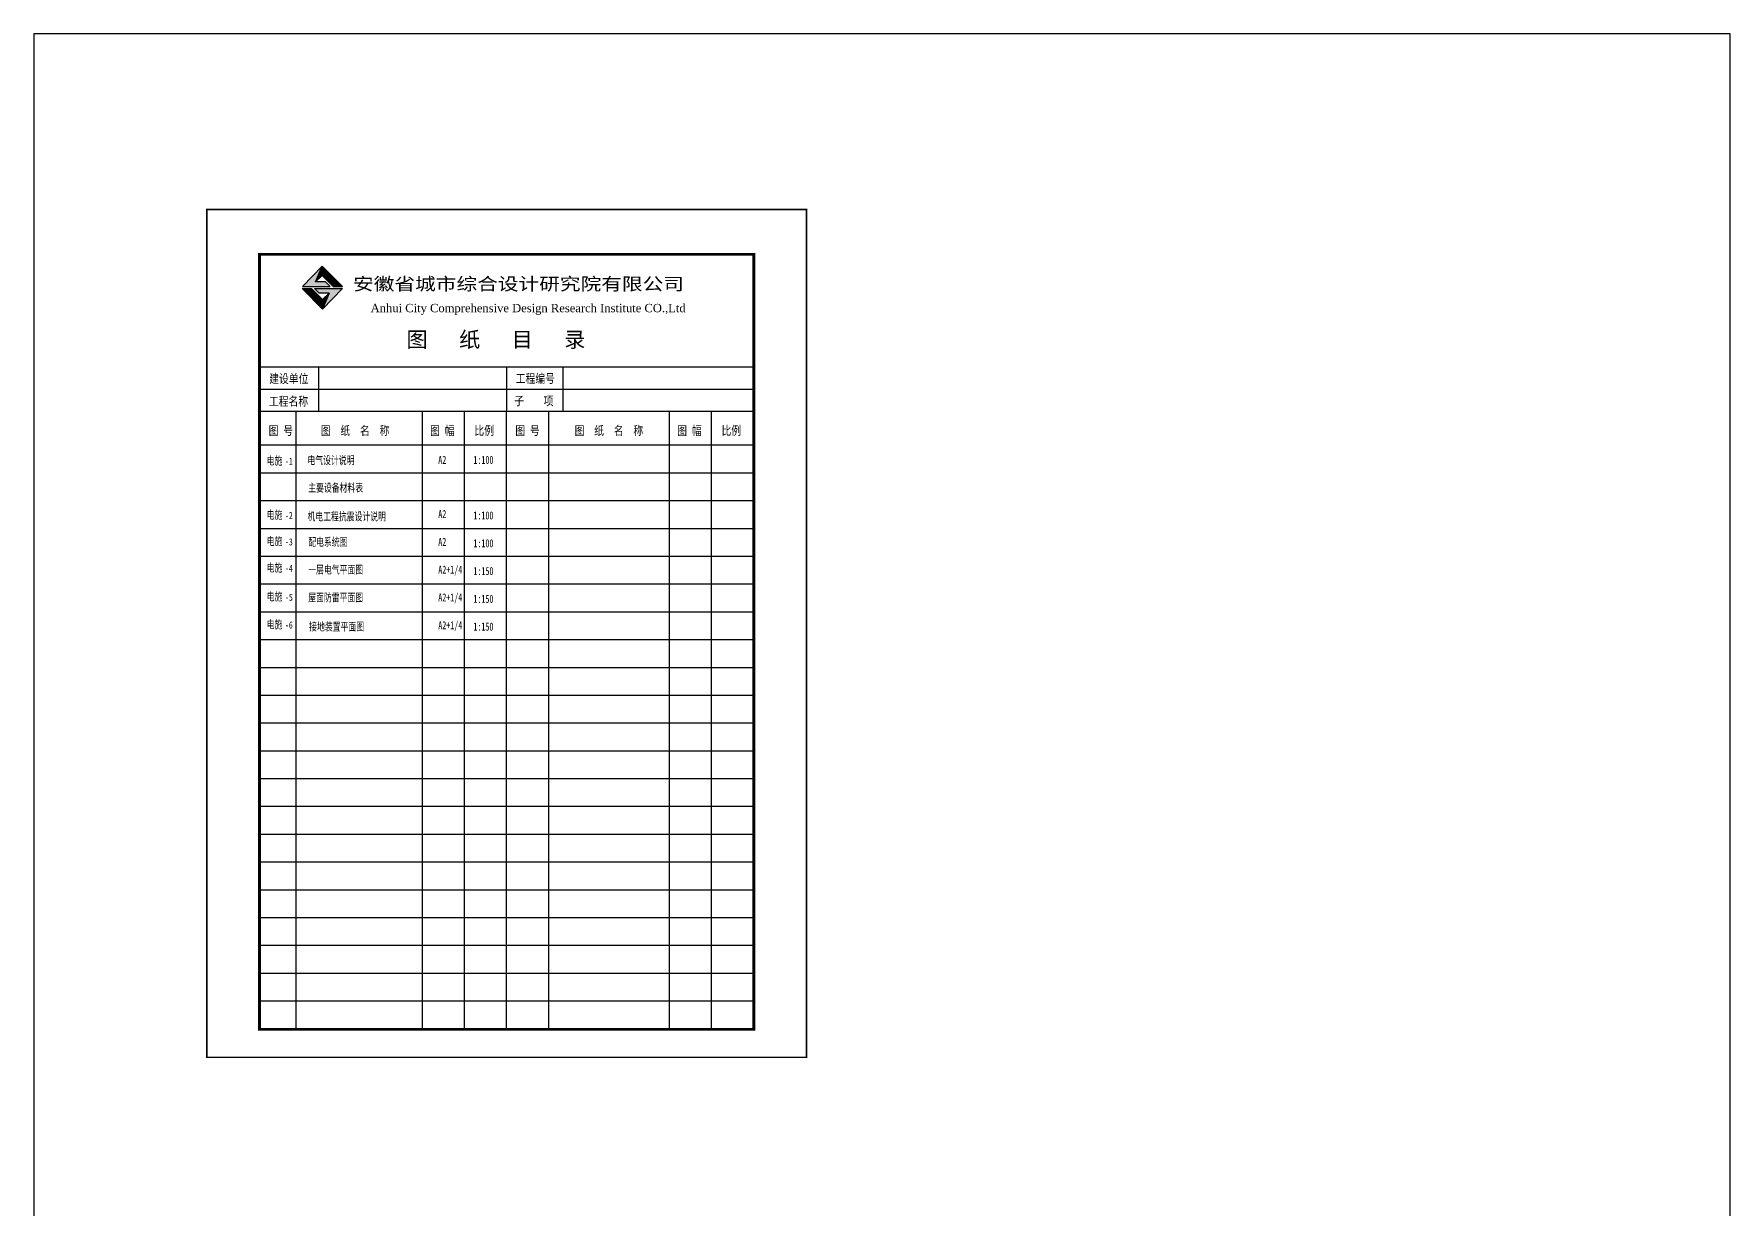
# Model space of a CAD drawing. Extents: x 1060579 to 1383165, y 581819 to 1037910.
# Drawn here: x 1236105 to 1295505, y 915287 to 956452 of the extents above; entities that cross this region are included whole.
import ezdxf

# ---------------------------------------------------------------- set-up
doc = ezdxf.new("R2010")
doc.units = 0
doc.header["$LTSCALE"] = 1000
doc.header["$MEASUREMENT"] = 0
for name, color, linetype in [('A_DE_DETAIL_3', 144, 'Continuous'), ('PUB_TEXT', 7, 'Continuous'), ('PUB_TITLE', 4, 'Continuous')]:
    doc.layers.add(name, color=color, linetype=linetype)
doc.styles.add('-宋体', font='', dxfattribs={"width": 0.8})
doc.styles.add('_SIMPLEX9', font='', dxfattribs={"width": 0.675})
doc.styles.add('GHF', font='times.ttf')
doc.styles.add('宋体', font='')
doc.styles.get('-宋体').set_extended_font_data('SimSun')
doc.styles.get('_SIMPLEX9').set_extended_font_data('SimSun')
doc.styles.get('宋体').set_extended_font_data('NSimSun')
pattern_1 = [(0, (130273.351, 1436117.395), (1.983867188, 3.967734375), [0, -3.967734375])]

msp = doc.modelspace()

# ---------------------------------------------------------------- hatches: boundary and pattern name
at = {"lineweight": -3}
msp.add_hatch(color=1, dxfattribs=at).paths.add_polyline_path([(1245963, 947763), (1246203, 948322), (1245509, 947608), (1246476, 947608), (1246316, 947763)])
at = {"layer": 'A_DE_DETAIL_3', "lineweight": -3}
for color, points in [(41, [(1246583, 947605), (1246910, 947605), (1246203, 948322)]), (41, [(1245822, 947537), (1245501, 947537), (1246213, 946814)]), (1, [(1245933, 947539), (1246091, 947373), (1246448, 947373), (1246213, 946814), (1246911, 947539)])]:
    msp.add_hatch(color=color, dxfattribs=at).paths.add_polyline_path(points)
at = {"layer": 'PUB_TEXT', "lineweight": -3}
h = msp.add_hatch(dxfattribs=at)
h.set_pattern_fill('松散材料', color=256, scale=2.116125, style=0)
h.set_pattern_definition(pattern_1)
h.paths.add_polyline_path([(1246203, 947994), (1246203, 948322), (1245963, 947763)])
h = msp.add_hatch(dxfattribs=at)
h.set_pattern_fill('松散材料', color=256, scale=2.116125, style=0)
h.set_pattern_definition(pattern_1)
h.paths.add_polyline_path([(1246583, 947605), (1246203, 948322), (1246203, 947994)])
h = msp.add_hatch(dxfattribs=at)
h.set_pattern_fill('松散材料', color=256, scale=2.116125, style=0)
h.set_pattern_definition(pattern_1)
h.paths.add_polyline_path([(1245822, 947537), (1246213, 946814), (1246213, 947147)])
h.paths.add_polyline_path([(1246213, 946814), (1246448, 947373), (1246213, 947147)])

# ---------------------------------------------------------------- linework, layer by layer
at = {"lineweight": -3}
for p, q in [((1245963, 947763), (1246203, 948322)), ((1246203, 948322), (1246583, 947605)), ((1246213, 946814), (1245501, 947537)), ((1245501, 947537), (1245822, 947537)), ((1245822, 947537), (1246213, 946814)), ((1245933, 947539), (1246911, 947539)), ((1246091, 947373), (1245933, 947539)), ((1246911, 947539), (1246213, 946814)), ((1246448, 947373), (1246091, 947373)), ((1246448, 947373), (1246213, 946814))]:
    msp.add_line(p, q, dxfattribs=at)
at = {"layer": 'PUB_TEXT', "lineweight": -3}
for p, q in [((1246213, 947147), (1245822, 947537)), ((1246213, 947147), (1246448, 947373)), ((1246213, 946814), (1246213, 947147))]:
    msp.add_line(p, q, dxfattribs=at)
at = {"layer": 'PUB_TEXT', "color": 11, "lineweight": -3}
for p, q in [((1244006, 944795), (1261314, 944795)), ((1246071, 944770), (1246071, 943221)), ((1252660, 944795), (1252660, 943221)), ((1254627, 944795), (1254627, 943221)), ((1244006, 944008), (1261314, 944008)), ((1261314, 943221), (1244006, 943221)), ((1245283, 921595), (1245283, 943221)), ((1249710, 921595), (1249710, 943221)), ((1251185, 921595), (1251185, 943221)), ((1252660, 921595), (1252660, 943221)), ((1254135, 921595), (1254135, 943221)), ((1258364, 921595), (1258364, 943221)), ((1259839, 921595), (1259839, 943221)), ((1261314, 942041), (1244006, 942041)), ((1261314, 942041), (1244006, 942041)), ((1261314, 941068), (1244006, 941068)), ((1261314, 940094), (1244006, 940094)), ((1261314, 939120), (1244006, 939120)), ((1261314, 938147), (1244006, 938147)), ((1261314, 937173), (1244006, 937173)), ((1261314, 936200), (1244006, 936200)), ((1261314, 935226), (1244006, 935226)), ((1261314, 934252), (1244006, 934252)), ((1261314, 933279), (1244006, 933279)), ((1261314, 932305), (1244006, 932305)), ((1261314, 931332), (1244006, 931332)), ((1261314, 930358), (1244006, 930358)), ((1261314, 929384), (1244006, 929384)), ((1261314, 928411), (1244006, 928411)), ((1261314, 927437), (1244006, 927437)), ((1261314, 926463), (1244006, 926463)), ((1261314, 925490), (1244006, 925490)), ((1261314, 924516), (1244006, 924516)), ((1261314, 923543), (1244006, 923543)), ((1261314, 922569), (1244006, 922569))]:
    msp.add_line(p, q, dxfattribs=at)
at = {"layer": 'PUB_TEXT', "color": 2, "lineweight": -3, "const_width": 49.2}
msp.add_lwpolyline([(1242160, 950302), (1263160, 950302), (1263160, 920602), (1242160, 920602)], close=True, dxfattribs=at)
at = {"layer": 'PUB_TEXT', "color": 11, "lineweight": -3, "const_width": 98.3}
msp.add_lwpolyline([(1244006, 921586), (1244006, 948729), (1261314, 948729), (1261314, 921586)], close=True, dxfattribs=at)
at = {"layer": 'PUB_TEXT', "lineweight": -3}
for points in [[(1246316, 947763), (1245963, 947763), (1246203, 947994), (1246583, 947605), (1246910, 947605), (1246203, 948322), (1245509, 947608), (1246476, 947608), (1246316, 947763)], [(1246203, 948322), (1246203, 947994)]]:
    msp.add_lwpolyline(points, dxfattribs=at)
at = {"layer": 'PUB_TITLE', "color": 4, "lineweight": -3}
msp.add_lwpolyline([(1236105, 914452), (1295505, 914452), (1295505, 956452), (1236105, 956452)], close=True, dxfattribs=at)

# ---------------------------------------------------------------- texts
at = {"color": 11, "lineweight": -3, "style": '-宋体'}
msp.add_text('图   纸   目   录', height=540.89, dxfattribs=at).set_placement((1249154, 945477))
at = {"layer": 'PUB_TEXT', "lineweight": -3}
for s, height, style, width, p in [('安徽省城市综合设计研究院有限公司', 442.55, '宋体', 1.2, (1247280, 947474)), ('电施', 280.3, '宋体', 0.7, (1244256, 941363)), ('-1', 246.6, '_SIMPLEX9', 0.675, (1244899, 941358)), ('电气设计说明', 280.3, '宋体', 0.7, (1245683, 941377)), ('A2', 280.3, '宋体', 0.7, (1250265, 941392)), ('1:100', 280.3, '宋体', 0.7, (1251495, 941392)), ('主要设备材料表', 280.3, '宋体', 0.7, (1245711, 940414)), ('电施', 280.3, '宋体', 0.7, (1244256, 939465)), ('机电工程抗震设计说明', 280.3, '宋体', 0.7, (1245685, 939408)), ('A2', 280.3, '宋体', 0.7, (1250265, 939494)), ('1:100', 280.3, '宋体', 0.7, (1251495, 939445)), ('-2', 246.6, '_SIMPLEX9', 0.675, (1244899, 939459)), ('电施', 280.3, '宋体', 0.7, (1244256, 938540)), ('-3', 246.6, '_SIMPLEX9', 0.675, (1244899, 938534)), ('配电系统图', 280.3, '宋体', 0.7, (1245711, 938516)), ('A2', 280.3, '宋体', 0.7, (1250265, 938520)), ('1:100', 280.3, '宋体', 0.7, (1251495, 938471)), ('电施', 280.3, '宋体', 0.7, (1244256, 937615)), ('-4', 246.6, '_SIMPLEX9', 0.675, (1244899, 937609)), ('一层电气平面图', 280.3, '宋体', 0.7, (1245711, 937545)), ('A2+1/4', 280.3, '宋体', 0.7, (1250265, 937546)), ('1:150', 280.3, '宋体', 0.7, (1251495, 937498)), ('电施', 280.3, '宋体', 0.7, (1244256, 936602)), ('-5', 246.6, '_SIMPLEX9', 0.675, (1244899, 936596)), ('屋面防雷平面图', 280.3, '宋体', 0.7, (1245711, 936571)), ('A2+1/4', 280.3, '宋体', 0.7, (1250265, 936573)), ('1:150', 280.3, '宋体', 0.7, (1251495, 936524)), ('电施', 280.3, '宋体', 0.7, (1244256, 935628)), ('-6', 246.6, '_SIMPLEX9', 0.675, (1244899, 935623)), ('接地装置平面图', 280.3, '宋体', 0.7, (1245744, 935550, 0)), ('A2+1/4', 280.3, '宋体', 0.7, (1250265, 935599)), ('1:150', 280.3, '宋体', 0.7, (1251495, 935551))]:
    msp.add_text(s, height=height, dxfattribs=dict(at, style=style, width=width)).set_placement(p)
at = {"layer": 'PUB_TEXT', "lineweight": -3, "style": 'GHF'}
msp.add_text('Anhui City Comprehensive Design Research Institute CO.,Ltd', height=291.56, dxfattribs=at).set_placement((1247897, 946704))
at = {"layer": 'PUB_TEXT', "color": 11, "lineweight": -3, "style": '-宋体', "width": 0.8}
for s, p in [('建设单位', (1244345, 944221)), ('工程编号', (1252978, 944226)), ('工程名称', (1244334, 943427)), ('子    项', (1252925, 943443)), ('图 号', (1244325, 942401)), ('   图  纸  名  称', (1245638, 942401)), ('图 幅', (1249977, 942401)), ('比例', (1251529, 942401)), ('图 号', (1252963, 942401)), ('   图  纸  名  称', (1254527, 942401)), ('图 幅', (1258632, 942401)), ('比例', (1260183, 942401))]:
    msp.add_text(s, height=314.7, dxfattribs=at).set_placement(p)

doc.saveas('drawing.dxf')
